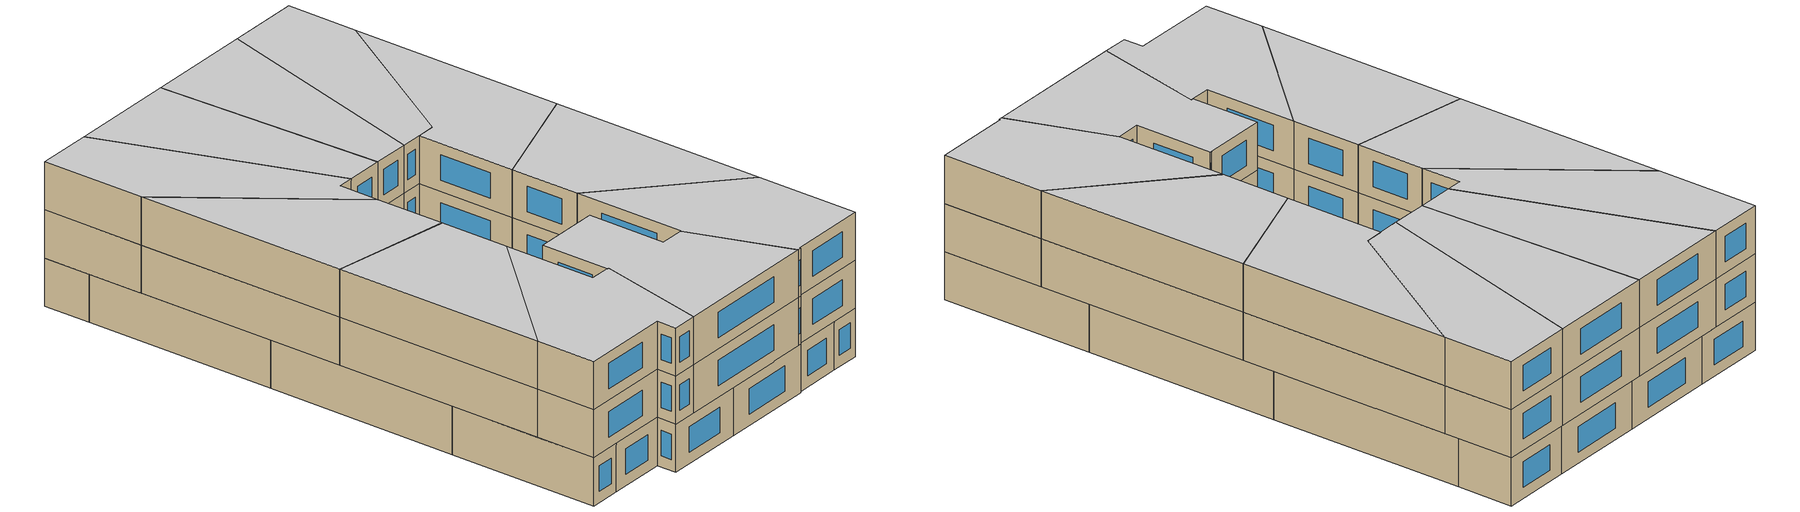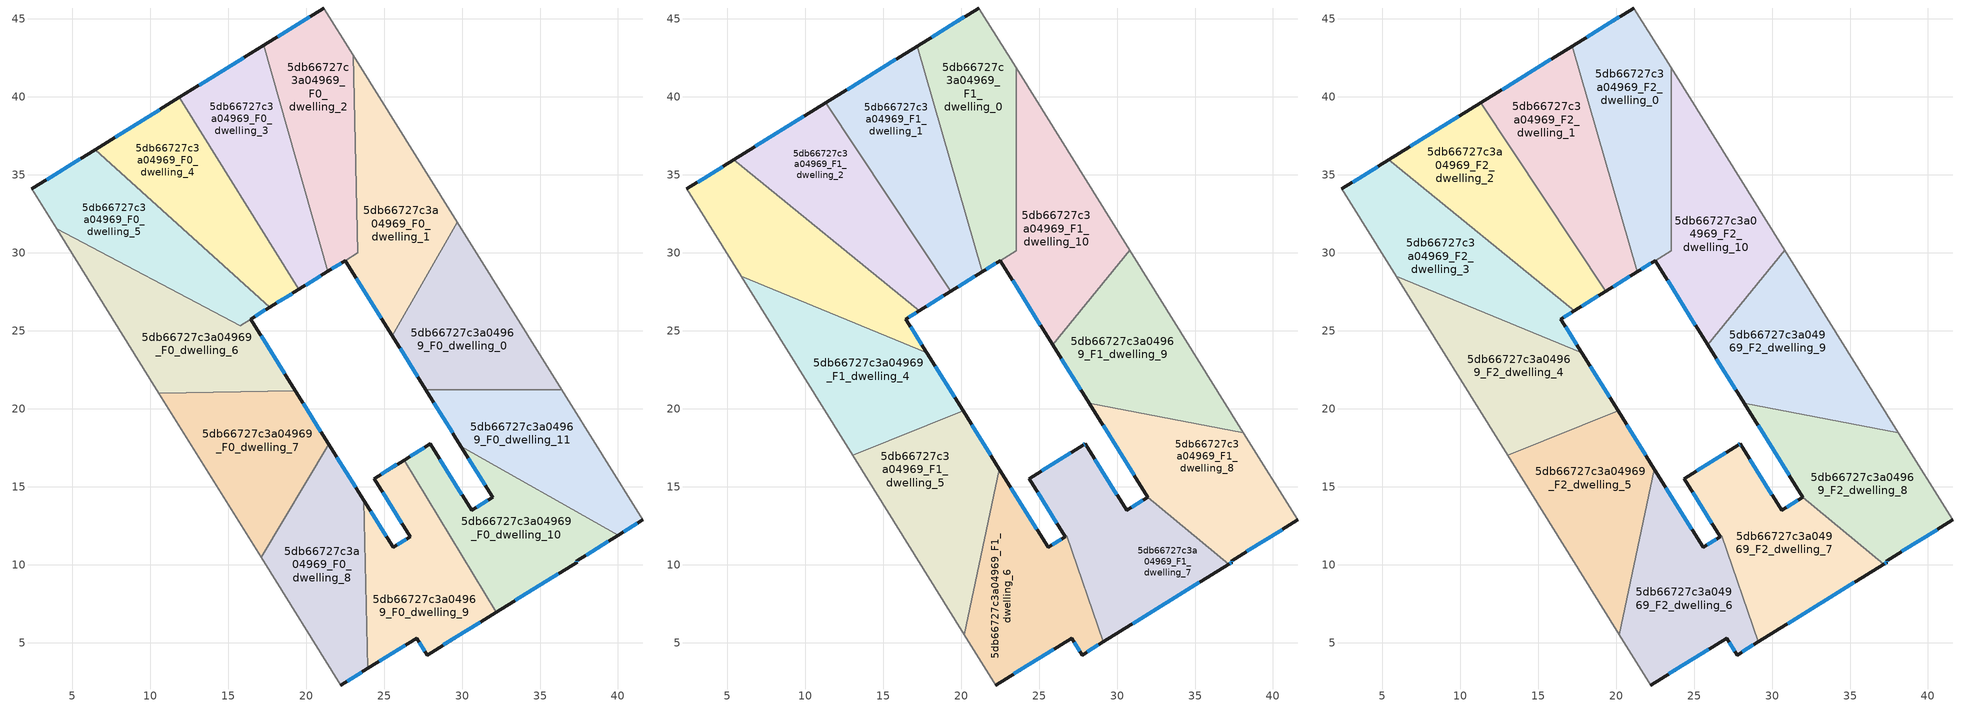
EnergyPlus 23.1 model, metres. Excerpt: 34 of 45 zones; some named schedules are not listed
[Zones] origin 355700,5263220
5db66727c3a04969_F0_dwelling_0
 floor ground (EU_floor_Construction): 29.71,31.94 36.39,21.22 27.67,21.22 25.52,24.67 z0
 wall outside (EU_wall_Construction): 25.52,24.67 27.67,21.22 z0:3
 wall to 5db66727c3a04969_F0_dwelling_1 (EU_wall_Construction): 29.71,31.94 25.52,24.67 z0:3
 wall adiabatic (EU_wall_Construction): 36.39,21.22 29.71,31.94 z0:3
 wall to 5db66727c3a04969_F0_dwelling_11 (EU_wall_Construction): 27.67,21.22 36.39,21.22 z0:3
 window (EU_Window_Construction): 26.03,23.86 27.16,22.03 z0.7:2.3
5db66727c3a04969_F0_dwelling_1
 floor ground (EU_floor_Construction): 23.03,42.66 29.71,31.94 25.52,24.67 22.51,29.5 23.33,30 z0
 wall outside (EU_wall_Construction): 22.51,29.5 25.52,24.67 z0:3
 wall to 5db66727c3a04969_F0_dwelling_2 (EU_wall_Construction): 23.03,42.66 23.33,30 22.51,29.5 z0:3
 wall adiabatic (EU_wall_Construction): 29.71,31.94 23.03,42.66 z0:3
 window (EU_Window_Construction): 23.22,28.36 24.81,25.8 z0.7:2.3
5db66727c3a04969_F0_dwelling_10
 floor ground (EU_floor_Construction): 40,11.88 37.33,10.23 37.37,10.16 32.2,6.96 26.28,16.7 27.96,17.74 30.61,13.49 31.97,14.32 29.93,17.6 z0
 wall outside (EU_wall_Construction): 32.2,6.96 37.37,10.16 37.33,10.23 40,11.88 / 29.93,17.6 31.97,14.32 30.61,13.49 27.96,17.74 26.28,16.7 z0:3
 wall to 5db66727c3a04969_F0_dwelling_9 (EU_wall_Construction): 26.28,16.7 32.2,6.96 z0:3
 wall to 5db66727c3a04969_F0_dwelling_11 (EU_wall_Construction): 40,11.88 29.93,17.6 z0:3
 window (EU_Window_Construction): 33.41,7.71 36.16,9.41 / 27.57,17.5 26.68,16.95 / 29.99,14.49 28.58,16.74 / 31.65,14.12 30.93,13.68 / 30.41,16.83 31.49,15.09 / 37.96,10.62 39.37,11.5 / 37.36,10.18 37.34,10.21 z0.7:2.3
5db66727c3a04969_F0_dwelling_11
 floor ground (EU_floor_Construction): 36.39,21.22 41.59,12.87 40,11.88 29.93,17.6 27.67,21.22 z0
 wall outside (EU_wall_Construction): 27.67,21.22 29.93,17.6 / 40,11.88 41.59,12.87 z0:3
 wall adiabatic (EU_wall_Construction): 41.59,12.87 36.39,21.22 z0:3
 window (EU_Window_Construction): 28.2,20.37 29.4,18.45 / 40.37,12.12 41.22,12.64 z0.7:2.3
5db66727c3a04969_F0_dwelling_2
 floor ground (EU_floor_Construction): 21.14,45.69 23.03,42.66 23.33,30 21.39,28.8 17.28,43.3 z0
 wall outside (EU_wall_Construction): 21.14,45.69 17.28,43.3 / 21.39,28.8 22.51,29.5 z0:3
 wall to 5db66727c3a04969_F0_dwelling_3 (EU_wall_Construction): 17.28,43.3 21.39,28.8 z0:3
 wall adiabatic (EU_wall_Construction): 23.03,42.66 21.14,45.69 z0:3
 window (EU_Window_Construction): 20.23,45.13 18.18,43.86 / 21.65,28.97 22.25,29.34 z0.7:2.3
5db66727c3a04969_F0_dwelling_3
 floor ground (EU_floor_Construction): 17.28,43.3 21.39,28.8 19.53,27.65 11.88,39.96 z0
 wall outside (EU_wall_Construction): 19.53,27.65 21.39,28.8 / 17.28,43.3 11.88,39.96 z0:3
 wall to 5db66727c3a04969_F0_dwelling_4 (EU_wall_Construction): 11.88,39.96 19.53,27.65 z0:3
 window (EU_Window_Construction): 19.97,27.92 20.95,28.53 / 16.01,42.51 13.15,40.74 z0.7:2.3
5db66727c3a04969_F0_dwelling_4
 floor ground (EU_floor_Construction): 11.88,39.96 19.53,27.65 17.68,26.51 6.49,36.62 z0
 wall outside (EU_wall_Construction): 17.68,26.51 19.53,27.65 / 11.88,39.96 6.49,36.62 z0:3
 wall to 5db66727c3a04969_F0_dwelling_5 (EU_wall_Construction): 6.49,36.62 17.68,26.51 z0:3
 window (EU_Window_Construction): 18.12,26.78 19.1,27.38 / 10.62,39.17 7.76,37.4 z0.7:2.3
5db66727c3a04969_F0_dwelling_5
 floor ground (EU_floor_Construction): 17.68,26.51 15.77,25.32 4,31.53 2.41,34.09 6.49,36.62 z0
 wall outside (EU_wall_Construction): 6.49,36.62 2.41,34.09 / 16.46,25.74 17.68,26.51 z0:3
 wall adiabatic (EU_wall_Construction): 2.41,34.09 4,31.53 z0:3
 wall to 5db66727c3a04969_F0_dwelling_6 (EU_wall_Construction): 4,31.53 15.77,25.32 16.46,25.74 z0:3
 window (EU_Window_Construction): 5.53,36.02 3.37,34.68 / 16.75,25.92 17.4,26.33 z0.7:2.3
5db66727c3a04969_F0_dwelling_6
 floor ground (EU_floor_Construction): 16.46,25.75 19.32,21.15 10.56,21 4,31.53 15.77,25.32 z0
 wall outside (EU_wall_Construction): 19.32,21.15 16.46,25.75 z0:3
 wall to 5db66727c3a04969_F0_dwelling_7 (EU_wall_Construction): 10.56,21 19.32,21.15 z0:3
 wall adiabatic (EU_wall_Construction): 4,31.53 10.56,21 z0:3
 window (EU_Window_Construction): 18.65,22.23 17.13,24.67 z0.7:2.3
5db66727c3a04969_F0_dwelling_7
 floor ground (EU_floor_Construction): 19.32,21.15 21.45,17.73 17.13,10.47 10.56,21 z0
 wall outside (EU_wall_Construction): 21.45,17.73 19.32,21.15 z0:3
 wall to 5db66727c3a04969_F0_dwelling_8 (EU_wall_Construction): 17.13,10.47 21.45,17.73 z0:3
 wall adiabatic (EU_wall_Construction): 10.56,21 17.13,10.47 z0:3
 window (EU_Window_Construction): 20.95,18.53 19.82,20.35 z0.7:2.3
5db66727c3a04969_F0_dwelling_8
 floor ground (EU_floor_Construction): 21.45,17.73 23.71,14.11 23.97,3.36 22.23,2.28 17.13,10.47 z0
 wall outside (EU_wall_Construction): 23.71,14.11 21.45,17.73 / 22.23,2.28 23.97,3.36 z0:3
 wall to 5db66727c3a04969_F0_dwelling_9 (EU_wall_Construction): 23.97,3.36 23.71,14.11 z0:3
 wall adiabatic (EU_wall_Construction): 17.13,10.47 22.23,2.28 z0:3
 window (EU_Window_Construction): 23.18,14.96 21.98,16.88 / 22.64,2.54 23.56,3.11 z0.7:2.3
5db66727c3a04969_F0_dwelling_9
 floor ground (EU_floor_Construction): 26.28,16.7 32.2,6.96 27.76,4.21 27.09,5.29 23.97,3.36 23.71,14.11 25.58,11.11 26.68,11.78 24.36,15.51 z0
 wall outside (EU_wall_Construction): 23.97,3.36 27.09,5.29 27.76,4.21 32.2,6.96 / 26.28,16.7 24.36,15.51 26.68,11.78 25.58,11.11 23.71,14.11 z0:3
 window (EU_Window_Construction): 24.7,3.81 26.36,4.84 / 25.14,11.81 24.15,13.41 / 26.43,11.62 25.84,11.27 / 24.9,14.63 26.14,12.66 / 25.83,16.42 24.81,15.79 / 28.81,4.85 31.16,6.31 / 27.25,5.03 27.61,4.46 z0.7:2.3
5db66727c3a04969_F1_dwelling_0
 floor to 5db66727c3a04969_F0_dwelling_2 (EU_floor_Construction): 21.14,45.69 23.03,42.65 23.33,30.01 21.39,28.8 17.28,43.3 z3
 floor to 5db66727c3a04969_F0_dwelling_1 (EU_floor_Construction): 23.03,42.65 23.53,41.84 23.53,30.13 23.33,30.01 z3
 floor to 5db66727c3a04969_F0_dwelling_3 (EU_floor_Construction): 17.28,43.3 21.39,28.8 21.36,28.78 17.19,43.25 z3
 wall outside (EU_wall_Construction): 21.14,45.69 17.19,43.25 / 21.36,28.78 22.51,29.5 z3:6
 wall to 5db66727c3a04969_F1_dwelling_1 (EU_wall_Construction): 17.19,43.25 21.36,28.78 z3:6
 wall adiabatic (EU_wall_Construction): 23.53,41.84 21.14,45.69 z3:6
 wall to 5db66727c3a04969_F1_dwelling_10 (EU_wall_Construction): 22.51,29.5 23.53,30.13 23.53,41.84 z3:6
 window (EU_Window_Construction): 20.21,45.12 18.12,43.82 / 21.63,28.95 22.24,29.33 z3.7:5.3
5db66727c3a04969_F1_dwelling_1
 floor to 5db66727c3a04969_F0_dwelling_3 (EU_floor_Construction): 17.19,43.25 21.36,28.78 19.53,27.65 11.88,39.96 z3
 floor to 5db66727c3a04969_F0_dwelling_4 (EU_floor_Construction): 11.88,39.96 19.53,27.65 19.34,27.53 11.31,39.6 z3
 wall outside (EU_wall_Construction): 19.34,27.53 21.36,28.78 / 17.19,43.25 11.31,39.6 z3:6
 wall to 5db66727c3a04969_F1_dwelling_2 (EU_wall_Construction): 11.31,39.6 19.34,27.53 z3:6
 window (EU_Window_Construction): 19.81,27.83 20.88,28.49 / 15.81,42.39 12.69,40.46 z3.7:5.3
5db66727c3a04969_F1_dwelling_10
 floor to 5db66727c3a04969_F0_dwelling_1 (EU_floor_Construction): 23.53,41.84 29.71,31.94 25.52,24.67 22.51,29.5 23.53,30.13 z3
 floor to 5db66727c3a04969_F0_dwelling_0 (EU_floor_Construction): 29.71,31.94 30.82,30.15 25.88,24.1 25.52,24.67 z3
 wall outside (EU_wall_Construction): 22.51,29.5 25.88,24.09 z3:6
 wall adiabatic (EU_wall_Construction): 30.82,30.16 23.53,41.84 z3:6
 wall to 5db66727c3a04969_F1_dwelling_9 (EU_wall_Construction): 25.88,24.09 30.82,30.16 z3:6
 window (EU_Window_Construction): 23.3,28.23 25.09,25.36 z3.7:5.3
5db66727c3a04969_F1_dwelling_2
 floor to 5db66727c3a04969_F0_dwelling_4 (EU_floor_Construction): 11.31,39.6 19.34,27.53 17.68,26.51 6.49,36.62 z3
 floor to 5db66727c3a04969_F0_dwelling_5 (EU_floor_Construction): 17.68,26.51 17.32,26.28 5.43,35.96 6.49,36.62 z3
 wall outside (EU_wall_Construction): 17.32,26.28 19.34,27.53 / 11.31,39.6 5.43,35.96 z3:6
 wall to 5db66727c3a04969_F1_dwelling_3 (EU_wall_Construction): 5.43,35.96 17.32,26.28 z3:6
 window (EU_Window_Construction): 17.79,26.57 18.86,27.24 / 9.93,38.75 6.81,36.81 z3.7:5.3
5db66727c3a04969_F1_dwelling_3
 floor to 5db66727c3a04969_F0_dwelling_5 (EU_floor_Construction): 17.32,26.28 15.77,25.32 4,31.53 2.41,34.09 5.43,35.96 z3
 floor to 5db66727c3a04969_F0_dwelling_6 (EU_floor_Construction): 16.46,25.75 17.8,23.59 5.89,28.5 4,31.53 15.77,25.32 z3
 wall outside (EU_wall_Construction): 17.8,23.59 16.46,25.75 17.32,26.28 / 5.43,35.96 2.41,34.09 z3:6
 wall to 5db66727c3a04969_F1_dwelling_4 (EU_wall_Construction): 5.89,28.5 17.8,23.59 z3:6
 wall adiabatic (EU_wall_Construction): 2.41,34.09 5.89,28.5 z3:6
 window (EU_Window_Construction): 16.66,25.87 17.12,26.15 / 17.49,24.09 16.77,25.24 / 4.72,35.52 3.12,34.53 z3.7:5.3
5db66727c3a04969_F1_dwelling_4
 floor to 5db66727c3a04969_F0_dwelling_6 (EU_floor_Construction): 17.8,23.59 19.32,21.15 10.56,21 5.89,28.5 z3
 floor to 5db66727c3a04969_F0_dwelling_7 (EU_floor_Construction): 19.32,21.15 20.13,19.85 13.05,17.01 10.56,21 z3
 wall outside (EU_wall_Construction): 20.13,19.85 17.8,23.59 z3:6
 wall adiabatic (EU_wall_Construction): 5.89,28.5 13.05,17.01 z3:6
 wall to 5db66727c3a04969_F1_dwelling_5 (EU_wall_Construction): 13.05,17.01 20.13,19.85 z3:6
 window (EU_Window_Construction): 19.58,20.73 18.35,22.71 z3.7:5.3
5db66727c3a04969_F1_dwelling_5
 floor to 5db66727c3a04969_F0_dwelling_7 (EU_floor_Construction): 20.13,19.85 21.45,17.73 17.13,10.47 13.05,17.01 z3
 floor to 5db66727c3a04969_F0_dwelling_8 (EU_floor_Construction): 21.45,17.73 22.46,16.12 20.21,5.52 17.13,10.47 z3
 wall outside (EU_wall_Construction): 22.46,16.12 20.13,19.85 z3:6
 wall to 5db66727c3a04969_F1_dwelling_6 (EU_wall_Construction): 20.21,5.52 22.46,16.12 z3:6
 wall adiabatic (EU_wall_Construction): 13.05,17.01 20.21,5.52 z3:6
 window (EU_Window_Construction): 21.91,17 20.68,18.98 z3.7:5.3
5db66727c3a04969_F1_dwelling_6
 floor to 5db66727c3a04969_F0_dwelling_8 (EU_floor_Construction): 22.46,16.12 23.71,14.11 23.97,3.36 22.23,2.28 20.21,5.52 z3
 floor to 5db66727c3a04969_F0_dwelling_9 (EU_floor_Construction): 26.78,11.84 29.13,5.05 27.76,4.21 27.09,5.29 23.97,3.36 23.71,14.11 25.58,11.11 26.68,11.78 z3
 wall outside (EU_wall_Construction): 22.23,2.28 27.09,5.29 27.76,4.21 29.13,5.05 / 26.68,11.78 25.58,11.11 22.46,16.12 z3:6
 wall adiabatic (EU_wall_Construction): 20.21,5.52 22.23,2.28 z3:6
 wall to 5db66727c3a04969_F1_dwelling_7 (EU_wall_Construction): 29.13,5.05 26.78,11.84 26.68,11.78 z3:6
 window (EU_Window_Construction): 28.09,4.4 28.81,4.85 / 27.25,5.03 27.61,4.46 / 23.37,2.99 25.95,4.58 / 24.85,12.29 23.19,14.95 / 26.43,11.62 25.84,11.27 z3.7:5.3
5db66727c3a04969_F1_dwelling_7
 floor to 5db66727c3a04969_F0_dwelling_10 (EU_floor_Construction): 31.96,14.31 37.17,10.04 32.2,6.96 26.28,16.7 27.96,17.74 30.61,13.49 z3
 floor to 5db66727c3a04969_F0_dwelling_9 (EU_floor_Construction): 26.28,16.7 32.2,6.96 29.13,5.05 26.78,11.84 26.68,11.78 24.36,15.51 z3
 wall outside (EU_wall_Construction): 31.96,14.31 30.61,13.49 27.96,17.74 27.85,17.68 24.36,15.51 26.68,11.78 / 29.13,5.05 37.17,10.04 z3:6
 wall to 5db66727c3a04969_F1_dwelling_8 (EU_wall_Construction): 37.17,10.04 31.96,14.31 z3:6
 window (EU_Window_Construction): 29.99,14.49 28.58,16.74 / 31.64,14.12 30.93,13.68 / 31.02,6.22 35.28,8.86 / 24.9,14.63 26.14,12.66 / 27.03,17.17 25.18,16.02 / 27.94,17.73 27.88,17.69 z3.7:5.3
5db66727c3a04969_F1_dwelling_8
 floor to 5db66727c3a04969_F0_dwelling_11 (EU_floor_Construction): 38.11,18.47 41.59,12.87 40,11.88 29.93,17.6 28.22,20.34 z3
 floor to 5db66727c3a04969_F0_dwelling_10 (EU_floor_Construction): 40,11.88 37.33,10.23 37.37,10.16 37.17,10.04 31.96,14.31 31.97,14.32 29.93,17.6 z3
 wall outside (EU_wall_Construction): 37.17,10.04 37.37,10.16 37.33,10.23 41.59,12.87 / 28.22,20.34 31.97,14.32 31.96,14.31 z3:6
 wall to 5db66727c3a04969_F1_dwelling_9 (EU_wall_Construction): 38.11,18.46 28.22,20.34 z3:6
 wall adiabatic (EU_wall_Construction): 41.59,12.87 38.11,18.46 z3:6
 window (EU_Window_Construction): 37.22,10.06 37.33,10.13 / 29.1,18.92 31.09,15.73 / 38.33,10.85 40.59,12.25 / 37.36,10.18 37.34,10.21 z3.7:5.3
5db66727c3a04969_F1_dwelling_9
 floor to 5db66727c3a04969_F0_dwelling_0 (EU_floor_Construction): 30.82,30.15 36.39,21.22 27.67,21.22 25.88,24.1 z3
 floor to 5db66727c3a04969_F0_dwelling_11 (EU_floor_Construction): 36.39,21.22 38.11,18.47 28.22,20.34 27.67,21.22 z3
 wall outside (EU_wall_Construction): 25.88,24.09 28.22,20.34 z3:6
 wall adiabatic (EU_wall_Construction): 38.11,18.46 30.82,30.16 z3:6
 window (EU_Window_Construction): 26.43,23.21 27.67,21.22 z3.7:5.3
5db66727c3a04969_F2_dwelling_0
 floor to 5db66727c3a04969_F1_dwelling_0 (EU_floor_Construction): 21.14,45.69 23.53,41.84 23.53,30.13 21.36,28.78 17.19,43.25 z6
 wall outside (EU_wall_Construction): 21.14,45.69 17.19,43.25 / 21.36,28.78 22.51,29.5 z6:9
 wall to 5db66727c3a04969_F2_dwelling_1 (EU_wall_Construction): 17.19,43.25 21.36,28.78 z6:9
 wall adiabatic (EU_wall_Construction): 23.53,41.84 21.14,45.69 z6:9
 wall to 5db66727c3a04969_F2_dwelling_10 (EU_wall_Construction): 22.51,29.5 23.53,30.13 23.53,41.84 z6:9
 window (EU_Window_Construction): 20.21,45.12 18.12,43.82 / 21.63,28.95 22.24,29.33 z6.7:8.3
 ceiling to 5db66727c3a04969_F3_dwelling_0 (EU_floor_Construction): 23.53,30.13 23.53,41.84 21.14,45.69 17.19,43.25 21.36,28.78 z9
5db66727c3a04969_F2_dwelling_1
 floor to 5db66727c3a04969_F1_dwelling_1 (EU_floor_Construction): 17.19,43.25 21.36,28.78 19.34,27.53 11.31,39.6 z6
 wall outside (EU_wall_Construction): 19.34,27.53 21.36,28.78 / 17.19,43.25 11.31,39.6 z6:9
 wall to 5db66727c3a04969_F2_dwelling_2 (EU_wall_Construction): 11.31,39.6 19.34,27.53 z6:9
 window (EU_Window_Construction): 19.81,27.83 20.88,28.49 / 15.81,42.39 12.69,40.46 z6.7:8.3
 ceiling to 5db66727c3a04969_F3_dwelling_1 (EU_floor_Construction): 21.36,28.78 17.19,43.25 11.31,39.6 19.34,27.53 z9
5db66727c3a04969_F2_dwelling_10
 floor to 5db66727c3a04969_F1_dwelling_10 (EU_floor_Construction): 23.53,41.84 30.82,30.16 25.88,24.09 22.51,29.5 23.53,30.13 z6
 wall outside (EU_wall_Construction): 22.51,29.5 25.88,24.09 z6:9
 wall adiabatic (EU_wall_Construction): 30.82,30.16 23.53,41.84 z6:9
 wall to 5db66727c3a04969_F2_dwelling_9 (EU_wall_Construction): 25.88,24.09 30.82,30.16 z6:9
 window (EU_Window_Construction): 23.3,28.23 25.09,25.36 z6.7:8.3
 ceiling to 5db66727c3a04969_F3_dwelling_10 (EU_floor_Construction): 25.88,24.09 30.82,30.16 23.53,41.84 23.53,30.13 22.51,29.5 z9
5db66727c3a04969_F2_dwelling_2
 floor to 5db66727c3a04969_F1_dwelling_2 (EU_floor_Construction): 11.31,39.6 19.34,27.53 17.32,26.28 5.43,35.96 z6
 wall outside (EU_wall_Construction): 17.32,26.28 19.34,27.53 / 11.31,39.6 5.43,35.96 z6:9
 wall to 5db66727c3a04969_F2_dwelling_3 (EU_wall_Construction): 5.43,35.96 17.32,26.28 z6:9
 window (EU_Window_Construction): 17.79,26.57 18.86,27.24 / 9.93,38.75 6.81,36.81 z6.7:8.3
 ceiling to 5db66727c3a04969_F3_dwelling_2 (EU_floor_Construction): 19.34,27.53 11.31,39.6 5.43,35.96 17.32,26.28 z9
5db66727c3a04969_F2_dwelling_3
 floor to 5db66727c3a04969_F1_dwelling_3 (EU_floor_Construction): 17.32,26.28 16.46,25.75 17.8,23.59 5.89,28.5 2.41,34.09 5.43,35.96 z6
 wall outside (EU_wall_Construction): 17.8,23.59 16.46,25.75 17.32,26.28 / 5.43,35.96 2.41,34.09 z6:9
 wall to 5db66727c3a04969_F2_dwelling_4 (EU_wall_Construction): 5.89,28.5 17.8,23.59 z6:9
 wall adiabatic (EU_wall_Construction): 2.41,34.09 5.89,28.5 z6:9
 window (EU_Window_Construction): 16.66,25.87 17.12,26.15 / 17.49,24.09 16.77,25.24 / 4.72,35.52 3.12,34.53 z6.7:8.3
 ceiling to 5db66727c3a04969_F3_dwelling_3 (EU_floor_Construction): 17.8,23.59 16.46,25.75 17.32,26.28 5.43,35.96 2.41,34.09 5.89,28.5 z9
5db66727c3a04969_F2_dwelling_4
 floor to 5db66727c3a04969_F1_dwelling_4 (EU_floor_Construction): 17.8,23.59 20.13,19.85 13.05,17.01 5.89,28.5 z6
 wall outside (EU_wall_Construction): 20.13,19.85 17.8,23.59 z6:9
 wall adiabatic (EU_wall_Construction): 5.89,28.5 13.05,17.01 z6:9
 wall to 5db66727c3a04969_F2_dwelling_5 (EU_wall_Construction): 13.05,17.01 20.13,19.85 z6:9
 window (EU_Window_Construction): 19.58,20.73 18.35,22.71 z6.7:8.3
 ceiling to 5db66727c3a04969_F3_dwelling_4 (EU_floor_Construction): 20.13,19.85 17.8,23.59 5.89,28.5 13.05,17.01 z9
5db66727c3a04969_F2_dwelling_5
 floor to 5db66727c3a04969_F1_dwelling_5 (EU_floor_Construction): 20.13,19.85 22.46,16.12 20.21,5.52 13.05,17.01 z6
 wall outside (EU_wall_Construction): 22.46,16.12 20.13,19.85 z6:9
 wall to 5db66727c3a04969_F2_dwelling_6 (EU_wall_Construction): 20.21,5.52 22.46,16.12 z6:9
 wall adiabatic (EU_wall_Construction): 13.05,17.01 20.21,5.52 z6:9
 window (EU_Window_Construction): 21.91,17 20.68,18.98 z6.7:8.3
 ceiling to 5db66727c3a04969_F3_dwelling_5 (EU_floor_Construction): 20.21,5.52 22.46,16.12 20.13,19.85 13.05,17.01 z9
5db66727c3a04969_F2_dwelling_6
 floor to 5db66727c3a04969_F1_dwelling_6 (EU_floor_Construction): 26.78,11.84 29.13,5.05 27.76,4.21 27.09,5.29 22.23,2.28 20.21,5.52 22.46,16.12 25.58,11.11 26.68,11.78 z6
 wall outside (EU_wall_Construction): 22.23,2.28 27.09,5.29 27.76,4.21 29.13,5.05 / 26.68,11.78 25.58,11.11 22.46,16.12 z6:9
 wall adiabatic (EU_wall_Construction): 20.21,5.52 22.23,2.28 z6:9
 wall to 5db66727c3a04969_F2_dwelling_7 (EU_wall_Construction): 29.13,5.05 26.78,11.84 26.68,11.78 z6:9
 window (EU_Window_Construction): 28.09,4.4 28.81,4.85 / 27.25,5.03 27.61,4.46 / 23.37,2.99 25.95,4.58 / 24.85,12.29 23.19,14.95 / 26.43,11.62 25.84,11.27 z6.7:8.3
 ceiling to 5db66727c3a04969_F3_dwelling_6 (EU_floor_Construction): 27.76,4.21 29.13,5.05 26.78,11.84 26.68,11.78 25.58,11.11 22.46,16.12 20.21,5.52 22.23,2.28 27.09,5.29 z9
5db66727c3a04969_F2_dwelling_7
 floor to 5db66727c3a04969_F1_dwelling_7 (EU_floor_Construction): 31.96,14.31 37.17,10.04 29.13,5.05 26.78,11.84 26.68,11.78 24.36,15.51 27.85,17.68 27.96,17.74 30.61,13.49 z6
 wall outside (EU_wall_Construction): 31.96,14.31 30.61,13.49 27.96,17.74 27.85,17.68 24.36,15.51 26.68,11.78 / 29.13,5.05 37.17,10.04 z6:9
 wall to 5db66727c3a04969_F2_dwelling_8 (EU_wall_Construction): 37.17,10.04 31.96,14.31 z6:9
 window (EU_Window_Construction): 29.99,14.49 28.58,16.74 / 31.64,14.12 30.93,13.68 / 31.02,6.22 35.28,8.86 / 24.9,14.63 26.14,12.66 / 27.03,17.17 25.18,16.02 / 27.94,17.73 27.88,17.69 z6.7:8.3
 ceiling to 5db66727c3a04969_F3_dwelling_7 (EU_floor_Construction): 37.17,10.04 31.96,14.31 30.61,13.49 27.96,17.74 27.85,17.68 24.36,15.51 26.68,11.78 26.78,11.84 29.13,5.05 z9
5db66727c3a04969_F2_dwelling_8
 floor to 5db66727c3a04969_F1_dwelling_8 (EU_floor_Construction): 38.11,18.46 41.59,12.87 37.33,10.23 37.37,10.16 37.17,10.04 31.96,14.31 31.97,14.32 28.22,20.34 z6
 wall outside (EU_wall_Construction): 37.17,10.04 37.37,10.16 37.33,10.23 41.59,12.87 / 28.22,20.34 31.97,14.32 31.96,14.31 z6:9
 wall to 5db66727c3a04969_F2_dwelling_9 (EU_wall_Construction): 38.11,18.46 28.22,20.34 z6:9
 wall adiabatic (EU_wall_Construction): 41.59,12.87 38.11,18.46 z6:9
 window (EU_Window_Construction): 37.22,10.06 37.33,10.13 / 29.1,18.92 31.09,15.73 / 38.33,10.85 40.59,12.25 / 37.36,10.18 37.34,10.21 z6.7:8.3
 ceiling to 5db66727c3a04969_F3_dwelling_8 (EU_floor_Construction): 41.59,12.87 38.11,18.46 28.22,20.34 31.97,14.32 31.96,14.31 37.17,10.04 37.37,10.16 37.33,10.23 z9
5db66727c3a04969_F2_dwelling_9
 floor to 5db66727c3a04969_F1_dwelling_9 (EU_floor_Construction): 30.82,30.16 38.11,18.46 28.22,20.34 25.88,24.09 z6
 wall outside (EU_wall_Construction): 25.88,24.09 28.22,20.34 z6:9
 wall adiabatic (EU_wall_Construction): 38.11,18.46 30.82,30.16 z6:9
 window (EU_Window_Construction): 26.43,23.21 27.67,21.22 z6.7:8.3
 ceiling to 5db66727c3a04969_F3_dwelling_9 (EU_floor_Construction): 38.11,18.46 30.82,30.16 25.88,24.09 28.22,20.34 z9
[Building]
EU S2 Campaign: North Axis=0; Terrain=City; Solar Distribution=FullExterior
[Site:Location]
Budapest.Ferenc.Liszt.Intl.AP: Latitude=47.437; Longitude=19.256; Time Zone=1; Elevation=185
[SizingPeriod:WeatherFileDays]
AnnualSizingPeriod: Begin Month=1; Begin Day of Month=1; End Month=12; End Day of Month=31; Day of Week for Start Day=Monday; Use Weather File Daylight Saving Period=No; Use Weather File Rain and Snow Indicators=No
[MATERIAL]
EU_InternalMass_Material: Roughness=MediumRough; Thickness=0.1; Conductivity=1; Density=1800; Specific Heat=900; Thermal Absorptance=0.9; Solar Absorptance=0.7; Visible Absorptance=0.7
[MATERIAL:NOMASS] Roughness=MediumRough; Thermal Absorptance=0.9; Solar Absorptance=0.7; Visible Absorptance=0.7
Name | Thermal Resistance
EU_wall_NoMass | 0.832559
EU_floor_NoMass | 0.872794
[WINDOWMATERIAL:SIMPLEGLAZINGSYSTEM]
EU_Window_SimpleGlazing: UFactor=2.79869; Solar Heat Gain Coefficient=0.75; Visible Transmittance=0.75
[CONSTRUCTION]
EU_wall_Construction: EU_wall_NoMass
EU_floor_Construction: EU_floor_NoMass
EU_Window_Construction: EU_Window_SimpleGlazing
EU_InternalMass_Construction: EU_InternalMass_Material
[ZONE] Type=1; Multiplier=1; Ceiling Height=autocalculate; Floor Area=autocalculate; Part of Total Floor Area=Yes
Name | Volume
5db66727c3a04969_F0_dwelling_0 | 185.21
5db66727c3a04969_F1_dwelling_0; 5db66727c3a04969_F2_dwelling_0 | 198.567
5db66727c3a04969_F0_dwelling_1 | 187.579
5db66727c3a04969_F1_dwelling_1; 5db66727c3a04969_F2_dwelling_1 | 202.069
5db66727c3a04969_F0_dwelling_10 | 185.212
5db66727c3a04969_F1_dwelling_10; 5db66727c3a04969_F2_dwelling_10 | 205.562
5db66727c3a04969_F0_dwelling_11; 5db66727c3a04969_F0_dwelling_9 | 185.239
5db66727c3a04969_F0_dwelling_2 | 182.856
5db66727c3a04969_F1_dwelling_2; 5db66727c3a04969_F2_dwelling_2 | 202.052
5db66727c3a04969_F0_dwelling_3 | 185.205
5db66727c3a04969_F1_dwelling_3; 5db66727c3a04969_F2_dwelling_3 | 202.046
5db66727c3a04969_F0_dwelling_4 | 185.209
5db66727c3a04969_F1_dwelling_4; 5db66727c3a04969_F2_dwelling_4 | 202.077
5db66727c3a04969_F0_dwelling_5 | 183.542
5db66727c3a04969_F1_dwelling_5; 5db66727c3a04969_F2_dwelling_5 | 202.063
5db66727c3a04969_F0_dwelling_6 | 186.892
5db66727c3a04969_F1_dwelling_6; 5db66727c3a04969_F2_dwelling_6 | 193.928
5db66727c3a04969_F0_dwelling_7 | 185.223
5db66727c3a04969_F1_dwelling_7; 5db66727c3a04969_F2_dwelling_7 | 210.234
5db66727c3a04969_F0_dwelling_8 | 185.221
5db66727c3a04969_F1_dwelling_8; 5db66727c3a04969_F2_dwelling_8 | 201.991
5db66727c3a04969_F1_dwelling_9; 5db66727c3a04969_F2_dwelling_9 | 202.072
[INTERNALMASS] Construction=EU_InternalMass_Construction
Name | Zone or ZoneList | Surface Area
5db66727c3a04969_F0_dwelling_0_EU_InternalMass | 5db66727c3a04969_F0_dwelling_0 | 61.7366
5db66727c3a04969_F0_dwelling_1_EU_InternalMass | 5db66727c3a04969_F0_dwelling_1 | 62.5262
5db66727c3a04969_F0_dwelling_2_EU_InternalMass | 5db66727c3a04969_F0_dwelling_2 | 60.9526
5db66727c3a04969_F0_dwelling_3_EU_InternalMass | 5db66727c3a04969_F0_dwelling_3 | 61.7348
5db66727c3a04969_F0_dwelling_4_EU_InternalMass | 5db66727c3a04969_F0_dwelling_4 | 61.7362
5db66727c3a04969_F0_dwelling_5_EU_InternalMass | 5db66727c3a04969_F0_dwelling_5 | 61.1839
5db66727c3a04969_F0_dwelling_6_EU_InternalMass | 5db66727c3a04969_F0_dwelling_6 | 62.2991
5db66727c3a04969_F0_dwelling_7_EU_InternalMass | 5db66727c3a04969_F0_dwelling_7 | 61.7409
5db66727c3a04969_F0_dwelling_8_EU_InternalMass | 5db66727c3a04969_F0_dwelling_8 | 61.7406
5db66727c3a04969_F0_dwelling_9_EU_InternalMass | 5db66727c3a04969_F0_dwelling_9 | 61.7465
5db66727c3a04969_F0_dwelling_10_EU_InternalMass | 5db66727c3a04969_F0_dwelling_10 | 61.7372
5db66727c3a04969_F0_dwelling_11_EU_InternalMass | 5db66727c3a04969_F0_dwelling_11 | 61.7462
5db66727c3a04969_F1_dwelling_0_EU_InternalMass | 5db66727c3a04969_F1_dwelling_0 | 66.1899
5db66727c3a04969_F1_dwelling_1_EU_InternalMass | 5db66727c3a04969_F1_dwelling_1 | 67.3563
5db66727c3a04969_F1_dwelling_2_EU_InternalMass | 5db66727c3a04969_F1_dwelling_2 | 67.3507
5db66727c3a04969_F1_dwelling_3_EU_InternalMass | 5db66727c3a04969_F1_dwelling_3 | 67.3485
5db66727c3a04969_F1_dwelling_4_EU_InternalMass | 5db66727c3a04969_F1_dwelling_4 | 67.3588
5db66727c3a04969_F1_dwelling_5_EU_InternalMass | 5db66727c3a04969_F1_dwelling_5 | 67.3545
5db66727c3a04969_F1_dwelling_6_EU_InternalMass | 5db66727c3a04969_F1_dwelling_6 | 64.6423
5db66727c3a04969_F1_dwelling_7_EU_InternalMass | 5db66727c3a04969_F1_dwelling_7 | 70.077
5db66727c3a04969_F1_dwelling_8_EU_InternalMass | 5db66727c3a04969_F1_dwelling_8 | 67.3303
5db66727c3a04969_F1_dwelling_9_EU_InternalMass | 5db66727c3a04969_F1_dwelling_9 | 67.3573
5db66727c3a04969_F1_dwelling_10_EU_InternalMass | 5db66727c3a04969_F1_dwelling_10 | 68.5214
5db66727c3a04969_F2_dwelling_0_EU_InternalMass | 5db66727c3a04969_F2_dwelling_0 | 66.1899
5db66727c3a04969_F2_dwelling_1_EU_InternalMass | 5db66727c3a04969_F2_dwelling_1 | 67.3563
5db66727c3a04969_F2_dwelling_2_EU_InternalMass | 5db66727c3a04969_F2_dwelling_2 | 67.3507
5db66727c3a04969_F2_dwelling_3_EU_InternalMass | 5db66727c3a04969_F2_dwelling_3 | 67.3485
5db66727c3a04969_F2_dwelling_4_EU_InternalMass | 5db66727c3a04969_F2_dwelling_4 | 67.3588
5db66727c3a04969_F2_dwelling_5_EU_InternalMass | 5db66727c3a04969_F2_dwelling_5 | 67.3545
5db66727c3a04969_F2_dwelling_6_EU_InternalMass | 5db66727c3a04969_F2_dwelling_6 | 64.6423
5db66727c3a04969_F2_dwelling_7_EU_InternalMass | 5db66727c3a04969_F2_dwelling_7 | 70.077
5db66727c3a04969_F2_dwelling_8_EU_InternalMass | 5db66727c3a04969_F2_dwelling_8 | 67.3303
5db66727c3a04969_F2_dwelling_9_EU_InternalMass | 5db66727c3a04969_F2_dwelling_9 | 67.3573
5db66727c3a04969_F2_dwelling_10_EU_InternalMass | 5db66727c3a04969_F2_dwelling_10 | 68.5214
[OTHEREQUIPMENT] Fuel Type=Electricity; Design Level Calculation Method=Watts/Area; Power per Zone Floor Area=1; Fraction Latent=0; Fraction Radiant=0; Fraction Lost=0; Carbon Dioxide Generation Rate=0; EndUse Subcategory=EU_Step8_InternalGains
Name | Zone or ZoneList or Space or SpaceList | Schedule
EU_Step8_InternalGain_5db66727c3a04969_F0_dwelling_0_f000 | 5db66727c3a04969_F0_dwelling_0 | EU_Step8_GainSchedule_5db66727c3a04969_F0_dwelling_0_f000
EU_Step8_InternalGain_5db66727c3a04969_F0_dwelling_1_f000 | 5db66727c3a04969_F0_dwelling_1 | EU_Step8_GainSchedule_5db66727c3a04969_F0_dwelling_1_f000
EU_Step8_InternalGain_5db66727c3a04969_F0_dwelling_2_f000 | 5db66727c3a04969_F0_dwelling_2 | EU_Step8_GainSchedule_5db66727c3a04969_F0_dwelling_2_f000
EU_Step8_InternalGain_5db66727c3a04969_F0_dwelling_3_f000 | 5db66727c3a04969_F0_dwelling_3 | EU_Step8_GainSchedule_5db66727c3a04969_F0_dwelling_3_f000
EU_Step8_InternalGain_5db66727c3a04969_F0_dwelling_4_f000 | 5db66727c3a04969_F0_dwelling_4 | EU_Step8_GainSchedule_5db66727c3a04969_F0_dwelling_4_f000
EU_Step8_InternalGain_5db66727c3a04969_F0_dwelling_5_f000 | 5db66727c3a04969_F0_dwelling_5 | EU_Step8_GainSchedule_5db66727c3a04969_F0_dwelling_5_f000
EU_Step8_InternalGain_5db66727c3a04969_F0_dwelling_6_f000 | 5db66727c3a04969_F0_dwelling_6 | EU_Step8_GainSchedule_5db66727c3a04969_F0_dwelling_6_f000
EU_Step8_InternalGain_5db66727c3a04969_F0_dwelling_7_f000 | 5db66727c3a04969_F0_dwelling_7 | EU_Step8_GainSchedule_5db66727c3a04969_F0_dwelling_7_f000
EU_Step8_InternalGain_5db66727c3a04969_F0_dwelling_8_f000 | 5db66727c3a04969_F0_dwelling_8 | EU_Step8_GainSchedule_5db66727c3a04969_F0_dwelling_8_f000
EU_Step8_InternalGain_5db66727c3a04969_F0_dwelling_9_f000 | 5db66727c3a04969_F0_dwelling_9 | EU_Step8_GainSchedule_5db66727c3a04969_F0_dwelling_9_f000
EU_Step8_InternalGain_5db66727c3a04969_F0_dwelling_10_f000 | 5db66727c3a04969_F0_dwelling_10 | EU_Step8_GainSchedule_5db66727c3a04969_F0_dwelling_10_f000
EU_Step8_InternalGain_5db66727c3a04969_F0_dwelling_11_f000 | 5db66727c3a04969_F0_dwelling_11 | EU_Step8_GainSchedule_5db66727c3a04969_F0_dwelling_11_f000
EU_Step8_InternalGain_5db66727c3a04969_F1_dwelling_0_f000 | 5db66727c3a04969_F1_dwelling_0 | EU_Step8_GainSchedule_5db66727c3a04969_F1_dwelling_0_f000
EU_Step8_InternalGain_5db66727c3a04969_F1_dwelling_1_f000 | 5db66727c3a04969_F1_dwelling_1 | EU_Step8_GainSchedule_5db66727c3a04969_F1_dwelling_1_f000
EU_Step8_InternalGain_5db66727c3a04969_F1_dwelling_2_f000 | 5db66727c3a04969_F1_dwelling_2 | EU_Step8_GainSchedule_5db66727c3a04969_F1_dwelling_2_f000
EU_Step8_InternalGain_5db66727c3a04969_F1_dwelling_3_f000 | 5db66727c3a04969_F1_dwelling_3 | EU_Step8_GainSchedule_5db66727c3a04969_F1_dwelling_3_f000
EU_Step8_InternalGain_5db66727c3a04969_F1_dwelling_4_f000 | 5db66727c3a04969_F1_dwelling_4 | EU_Step8_GainSchedule_5db66727c3a04969_F1_dwelling_4_f000
EU_Step8_InternalGain_5db66727c3a04969_F1_dwelling_5_f000 | 5db66727c3a04969_F1_dwelling_5 | EU_Step8_GainSchedule_5db66727c3a04969_F1_dwelling_5_f000
EU_Step8_InternalGain_5db66727c3a04969_F1_dwelling_6_f000 | 5db66727c3a04969_F1_dwelling_6 | EU_Step8_GainSchedule_5db66727c3a04969_F1_dwelling_6_f000
EU_Step8_InternalGain_5db66727c3a04969_F1_dwelling_7_f000 | 5db66727c3a04969_F1_dwelling_7 | EU_Step8_GainSchedule_5db66727c3a04969_F1_dwelling_7_f000
EU_Step8_InternalGain_5db66727c3a04969_F1_dwelling_8_f000 | 5db66727c3a04969_F1_dwelling_8 | EU_Step8_GainSchedule_5db66727c3a04969_F1_dwelling_8_f000
EU_Step8_InternalGain_5db66727c3a04969_F1_dwelling_9_f000 | 5db66727c3a04969_F1_dwelling_9 | EU_Step8_GainSchedule_5db66727c3a04969_F1_dwelling_9_f000
EU_Step8_InternalGain_5db66727c3a04969_F1_dwelling_10_f000 | 5db66727c3a04969_F1_dwelling_10 | EU_Step8_GainSchedule_5db66727c3a04969_F1_dwelling_10_f000
EU_Step8_InternalGain_5db66727c3a04969_F2_dwelling_0_f000 | 5db66727c3a04969_F2_dwelling_0 | EU_Step8_GainSchedule_5db66727c3a04969_F2_dwelling_0_f000
EU_Step8_InternalGain_5db66727c3a04969_F2_dwelling_1_f000 | 5db66727c3a04969_F2_dwelling_1 | EU_Step8_GainSchedule_5db66727c3a04969_F2_dwelling_1_f000
EU_Step8_InternalGain_5db66727c3a04969_F2_dwelling_2_f000 | 5db66727c3a04969_F2_dwelling_2 | EU_Step8_GainSchedule_5db66727c3a04969_F2_dwelling_2_f000
EU_Step8_InternalGain_5db66727c3a04969_F2_dwelling_3_f000 | 5db66727c3a04969_F2_dwelling_3 | EU_Step8_GainSchedule_5db66727c3a04969_F2_dwelling_3_f000
EU_Step8_InternalGain_5db66727c3a04969_F2_dwelling_4_f000 | 5db66727c3a04969_F2_dwelling_4 | EU_Step8_GainSchedule_5db66727c3a04969_F2_dwelling_4_f000
EU_Step8_InternalGain_5db66727c3a04969_F2_dwelling_5_f000 | 5db66727c3a04969_F2_dwelling_5 | EU_Step8_GainSchedule_5db66727c3a04969_F2_dwelling_5_f000
EU_Step8_InternalGain_5db66727c3a04969_F2_dwelling_6_f000 | 5db66727c3a04969_F2_dwelling_6 | EU_Step8_GainSchedule_5db66727c3a04969_F2_dwelling_6_f000
EU_Step8_InternalGain_5db66727c3a04969_F2_dwelling_7_f000 | 5db66727c3a04969_F2_dwelling_7 | EU_Step8_GainSchedule_5db66727c3a04969_F2_dwelling_7_f000
EU_Step8_InternalGain_5db66727c3a04969_F2_dwelling_8_f000 | 5db66727c3a04969_F2_dwelling_8 | EU_Step8_GainSchedule_5db66727c3a04969_F2_dwelling_8_f000
EU_Step8_InternalGain_5db66727c3a04969_F2_dwelling_9_f000 | 5db66727c3a04969_F2_dwelling_9 | EU_Step8_GainSchedule_5db66727c3a04969_F2_dwelling_9_f000
EU_Step8_InternalGain_5db66727c3a04969_F2_dwelling_10_f000 | 5db66727c3a04969_F2_dwelling_10 | EU_Step8_GainSchedule_5db66727c3a04969_F2_dwelling_10_f000
[ZONEVENTILATION:DESIGNFLOWRATE] Schedule=EU_AlwaysOn; Design Flow Rate Calculation Method=AirChanges/Hour; Air Changes per Hour=0.475469; Ventilation Type=Natural; Fan Pressure Rise=0; Fan Total Efficiency=1; Constant Term Coefficient=1; Temperature Term Coefficient=0; Velocity Term Coefficient=0; Velocity Squared Term Coefficient=0; Minimum Indoor Temperature=-100; Maximum Indoor Temperature=100; Delta Temperature=-100; Minimum Outdoor Temperature=-100; Maximum Outdoor Temperature=100; Maximum Wind Speed=40
Name | Zone or ZoneList or Space or SpaceList
EU_ConstantAir_5db66727c3a04969_F0_dwelling_0 | 5db66727c3a04969_F0_dwelling_0
EU_ConstantAir_5db66727c3a04969_F0_dwelling_1 | 5db66727c3a04969_F0_dwelling_1
EU_ConstantAir_5db66727c3a04969_F0_dwelling_2 | 5db66727c3a04969_F0_dwelling_2
EU_ConstantAir_5db66727c3a04969_F0_dwelling_3 | 5db66727c3a04969_F0_dwelling_3
EU_ConstantAir_5db66727c3a04969_F0_dwelling_4 | 5db66727c3a04969_F0_dwelling_4
EU_ConstantAir_5db66727c3a04969_F0_dwelling_5 | 5db66727c3a04969_F0_dwelling_5
EU_ConstantAir_5db66727c3a04969_F0_dwelling_6 | 5db66727c3a04969_F0_dwelling_6
EU_ConstantAir_5db66727c3a04969_F0_dwelling_7 | 5db66727c3a04969_F0_dwelling_7
EU_ConstantAir_5db66727c3a04969_F0_dwelling_8 | 5db66727c3a04969_F0_dwelling_8
EU_ConstantAir_5db66727c3a04969_F0_dwelling_9 | 5db66727c3a04969_F0_dwelling_9
EU_ConstantAir_5db66727c3a04969_F0_dwelling_10 | 5db66727c3a04969_F0_dwelling_10
EU_ConstantAir_5db66727c3a04969_F0_dwelling_11 | 5db66727c3a04969_F0_dwelling_11
EU_ConstantAir_5db66727c3a04969_F1_dwelling_0 | 5db66727c3a04969_F1_dwelling_0
EU_ConstantAir_5db66727c3a04969_F1_dwelling_1 | 5db66727c3a04969_F1_dwelling_1
EU_ConstantAir_5db66727c3a04969_F1_dwelling_2 | 5db66727c3a04969_F1_dwelling_2
EU_ConstantAir_5db66727c3a04969_F1_dwelling_3 | 5db66727c3a04969_F1_dwelling_3
EU_ConstantAir_5db66727c3a04969_F1_dwelling_4 | 5db66727c3a04969_F1_dwelling_4
EU_ConstantAir_5db66727c3a04969_F1_dwelling_5 | 5db66727c3a04969_F1_dwelling_5
EU_ConstantAir_5db66727c3a04969_F1_dwelling_6 | 5db66727c3a04969_F1_dwelling_6
EU_ConstantAir_5db66727c3a04969_F1_dwelling_7 | 5db66727c3a04969_F1_dwelling_7
EU_ConstantAir_5db66727c3a04969_F1_dwelling_8 | 5db66727c3a04969_F1_dwelling_8
EU_ConstantAir_5db66727c3a04969_F1_dwelling_9 | 5db66727c3a04969_F1_dwelling_9
EU_ConstantAir_5db66727c3a04969_F1_dwelling_10 | 5db66727c3a04969_F1_dwelling_10
EU_ConstantAir_5db66727c3a04969_F2_dwelling_0 | 5db66727c3a04969_F2_dwelling_0
EU_ConstantAir_5db66727c3a04969_F2_dwelling_1 | 5db66727c3a04969_F2_dwelling_1
EU_ConstantAir_5db66727c3a04969_F2_dwelling_2 | 5db66727c3a04969_F2_dwelling_2
EU_ConstantAir_5db66727c3a04969_F2_dwelling_3 | 5db66727c3a04969_F2_dwelling_3
EU_ConstantAir_5db66727c3a04969_F2_dwelling_4 | 5db66727c3a04969_F2_dwelling_4
EU_ConstantAir_5db66727c3a04969_F2_dwelling_5 | 5db66727c3a04969_F2_dwelling_5
EU_ConstantAir_5db66727c3a04969_F2_dwelling_6 | 5db66727c3a04969_F2_dwelling_6
EU_ConstantAir_5db66727c3a04969_F2_dwelling_7 | 5db66727c3a04969_F2_dwelling_7
EU_ConstantAir_5db66727c3a04969_F2_dwelling_8 | 5db66727c3a04969_F2_dwelling_8
EU_ConstantAir_5db66727c3a04969_F2_dwelling_9 | 5db66727c3a04969_F2_dwelling_9
EU_ConstantAir_5db66727c3a04969_F2_dwelling_10 | 5db66727c3a04969_F2_dwelling_10
[HVACTEMPLATE:ZONE:IDEALLOADSAIRSYSTEM] System Availability Schedule=EU_AlwaysOn; Maximum Heating Supply Air Temperature=50; Minimum Cooling Supply Air Temperature=13; Maximum Heating Supply Air Humidity Ratio=0.0156; Minimum Cooling Supply Air Humidity Ratio=0.0077; Heating Limit=NoLimit; Cooling Limit=NoLimit; Heating Availability Schedule=EU_AlwaysOn; Cooling Availability Schedule=EU_CoolingOff; Dehumidification Control Type=ConstantSensibleHeatRatio; Cooling Sensible Heat Ratio=0.7; Dehumidification Setpoint=60; Humidification Control Type=None; Humidification Setpoint=30; Outdoor Air Method=None; Outdoor Air Flow Rate per Person=0.00944; Outdoor Air Flow Rate per Zone Floor Area=0; Outdoor Air Flow Rate per Zone=0; Demand Controlled Ventilation Type=None; Outdoor Air Economizer Type=NoEconomizer; Heat Recovery Type=None; Sensible Heat Recovery Effectiveness=0.7; Latent Heat Recovery Effectiveness=0.65
Name | Template Thermostat
5db66727c3a04969_F0_dwelling_0 | EU_HeatOnly_5db66727c3a04969_F0_dwelling_0
5db66727c3a04969_F0_dwelling_1 | EU_HeatOnly_5db66727c3a04969_F0_dwelling_1
5db66727c3a04969_F0_dwelling_2 | EU_HeatOnly_5db66727c3a04969_F0_dwelling_2
5db66727c3a04969_F0_dwelling_3 | EU_HeatOnly_5db66727c3a04969_F0_dwelling_3
5db66727c3a04969_F0_dwelling_4 | EU_HeatOnly_5db66727c3a04969_F0_dwelling_4
5db66727c3a04969_F0_dwelling_5 | EU_HeatOnly_5db66727c3a04969_F0_dwelling_5
5db66727c3a04969_F0_dwelling_6 | EU_HeatOnly_5db66727c3a04969_F0_dwelling_6
5db66727c3a04969_F0_dwelling_7 | EU_HeatOnly_5db66727c3a04969_F0_dwelling_7
5db66727c3a04969_F0_dwelling_8 | EU_HeatOnly_5db66727c3a04969_F0_dwelling_8
5db66727c3a04969_F0_dwelling_9 | EU_HeatOnly_5db66727c3a04969_F0_dwelling_9
5db66727c3a04969_F0_dwelling_10 | EU_HeatOnly_5db66727c3a04969_F0_dwelling_10
5db66727c3a04969_F0_dwelling_11 | EU_HeatOnly_5db66727c3a04969_F0_dwelling_11
5db66727c3a04969_F1_dwelling_0 | EU_HeatOnly_5db66727c3a04969_F1_dwelling_0
5db66727c3a04969_F1_dwelling_1 | EU_HeatOnly_5db66727c3a04969_F1_dwelling_1
5db66727c3a04969_F1_dwelling_2 | EU_HeatOnly_5db66727c3a04969_F1_dwelling_2
5db66727c3a04969_F1_dwelling_3 | EU_HeatOnly_5db66727c3a04969_F1_dwelling_3
5db66727c3a04969_F1_dwelling_4 | EU_HeatOnly_5db66727c3a04969_F1_dwelling_4
5db66727c3a04969_F1_dwelling_5 | EU_HeatOnly_5db66727c3a04969_F1_dwelling_5
5db66727c3a04969_F1_dwelling_6 | EU_HeatOnly_5db66727c3a04969_F1_dwelling_6
5db66727c3a04969_F1_dwelling_7 | EU_HeatOnly_5db66727c3a04969_F1_dwelling_7
5db66727c3a04969_F1_dwelling_8 | EU_HeatOnly_5db66727c3a04969_F1_dwelling_8
5db66727c3a04969_F1_dwelling_9 | EU_HeatOnly_5db66727c3a04969_F1_dwelling_9
5db66727c3a04969_F1_dwelling_10 | EU_HeatOnly_5db66727c3a04969_F1_dwelling_10
5db66727c3a04969_F2_dwelling_0 | EU_HeatOnly_5db66727c3a04969_F2_dwelling_0
5db66727c3a04969_F2_dwelling_1 | EU_HeatOnly_5db66727c3a04969_F2_dwelling_1
5db66727c3a04969_F2_dwelling_2 | EU_HeatOnly_5db66727c3a04969_F2_dwelling_2
5db66727c3a04969_F2_dwelling_3 | EU_HeatOnly_5db66727c3a04969_F2_dwelling_3
5db66727c3a04969_F2_dwelling_4 | EU_HeatOnly_5db66727c3a04969_F2_dwelling_4
5db66727c3a04969_F2_dwelling_5 | EU_HeatOnly_5db66727c3a04969_F2_dwelling_5
5db66727c3a04969_F2_dwelling_6 | EU_HeatOnly_5db66727c3a04969_F2_dwelling_6
5db66727c3a04969_F2_dwelling_7 | EU_HeatOnly_5db66727c3a04969_F2_dwelling_7
5db66727c3a04969_F2_dwelling_8 | EU_HeatOnly_5db66727c3a04969_F2_dwelling_8
5db66727c3a04969_F2_dwelling_9 | EU_HeatOnly_5db66727c3a04969_F2_dwelling_9
5db66727c3a04969_F2_dwelling_10 | EU_HeatOnly_5db66727c3a04969_F2_dwelling_10
[SIZING:ZONE] Zone Cooling Design Supply Air Temperature Input Method=SupplyAirTemperature; Zone Cooling Design Supply Air Temperature=13; Zone Heating Design Supply Air Temperature Input Method=SupplyAirTemperature; Zone Heating Design Supply Air Temperature=50; Zone Cooling Design Supply Air Humidity Ratio=0.008; Zone Heating Design Supply Air Humidity Ratio=0.008; Cooling Design Air Flow Method=DesignDay; Cooling Design Air Flow Rate=0; Cooling Minimum Air Flow per Zone Floor Area=0.000762; Cooling Minimum Air Flow=0; Cooling Minimum Air Flow Fraction=0.2; Heating Design Air Flow Method=DesignDay; Heating Design Air Flow Rate=0; Heating Maximum Air Flow per Zone Floor Area=0.002032; Heating Maximum Air Flow=0.141576; Heating Maximum Air Flow Fraction=0.3; Account for Dedicated Outdoor Air System=No; Dedicated Outdoor Air System Control Strategy=NeutralSupplyAir; Dedicated Outdoor Air Low Setpoint Temperature for Design=autosize; Dedicated Outdoor Air High Setpoint Temperature for Design=autosize; Zone Load Sizing Method=Sensible Load Only No Latent Load; Zone Latent Cooling Design Supply Air Humidity Ratio Input Method=HumidityRatioDifference; Zone Cooling Design Supply Air Humidity Ratio Difference=0.005; Zone Latent Heating Design Supply Air Humidity Ratio Input Method=HumidityRatioDifference; Zone Humidification Design Supply Air Humidity Ratio Difference=0.005
5db66727c3a04969_F0_dwelling_0; 5db66727c3a04969_F0_dwelling_1; 5db66727c3a04969_F0_dwelling_2; 5db66727c3a04969_F0_dwelling_3; 5db66727c3a04969_F0_dwelling_4; 5db66727c3a04969_F0_dwelling_5; 5db66727c3a04969_F0_dwelling_6; 5db66727c3a04969_F0_dwelling_7; 5db66727c3a04969_F0_dwelling_8; 5db66727c3a04969_F0_dwelling_9; 5db66727c3a04969_F0_dwelling_10; 5db66727c3a04969_F0_dwelling_11; 5db66727c3a04969_F1_dwelling_0; 5db66727c3a04969_F1_dwelling_1; 5db66727c3a04969_F1_dwelling_2; 5db66727c3a04969_F1_dwelling_3; 5db66727c3a04969_F1_dwelling_4; 5db66727c3a04969_F1_dwelling_5; 5db66727c3a04969_F1_dwelling_6; 5db66727c3a04969_F1_dwelling_7; 5db66727c3a04969_F1_dwelling_8; 5db66727c3a04969_F1_dwelling_9; 5db66727c3a04969_F1_dwelling_10; 5db66727c3a04969_F2_dwelling_0; 5db66727c3a04969_F2_dwelling_1; 5db66727c3a04969_F2_dwelling_2; 5db66727c3a04969_F2_dwelling_3; 5db66727c3a04969_F2_dwelling_4; 5db66727c3a04969_F2_dwelling_5; 5db66727c3a04969_F2_dwelling_6; 5db66727c3a04969_F2_dwelling_7; 5db66727c3a04969_F2_dwelling_8; 5db66727c3a04969_F2_dwelling_9; 5db66727c3a04969_F2_dwelling_10
[SCHEDULE:FILE] Column Number=1; Rows to Skip at Top=0; Number of Hours of Data=8760; Column Separator=Comma; Interpolate to Timestep=No; Minutes per Item=60; Adjust Schedule for Daylight Savings=Yes
Name | File
EU_Step8_GainSchedule_5db66727c3a04969_F0_dwelling_0_f000 | ../../schedules/5db66727c3a04969/5db66727c3a04969_F0_dwelling_0_f000_gain.csv
EU_Step8_GainSchedule_5db66727c3a04969_F0_dwelling_1_f000 | ../../schedules/5db66727c3a04969/5db66727c3a04969_F0_dwelling_1_f000_gain.csv
EU_Step8_GainSchedule_5db66727c3a04969_F0_dwelling_2_f000 | ../../schedules/5db66727c3a04969/5db66727c3a04969_F0_dwelling_2_f000_gain.csv
EU_Step8_GainSchedule_5db66727c3a04969_F0_dwelling_3_f000 | ../../schedules/5db66727c3a04969/5db66727c3a04969_F0_dwelling_3_f000_gain.csv
EU_Step8_GainSchedule_5db66727c3a04969_F0_dwelling_4_f000 | ../../schedules/5db66727c3a04969/5db66727c3a04969_F0_dwelling_4_f000_gain.csv
EU_Step8_GainSchedule_5db66727c3a04969_F0_dwelling_5_f000 | ../../schedules/5db66727c3a04969/5db66727c3a04969_F0_dwelling_5_f000_gain.csv
EU_Step8_GainSchedule_5db66727c3a04969_F0_dwelling_6_f000 | ../../schedules/5db66727c3a04969/5db66727c3a04969_F0_dwelling_6_f000_gain.csv
EU_Step8_GainSchedule_5db66727c3a04969_F0_dwelling_7_f000 | ../../schedules/5db66727c3a04969/5db66727c3a04969_F0_dwelling_7_f000_gain.csv
EU_Step8_GainSchedule_5db66727c3a04969_F0_dwelling_8_f000 | ../../schedules/5db66727c3a04969/5db66727c3a04969_F0_dwelling_8_f000_gain.csv
EU_Step8_GainSchedule_5db66727c3a04969_F0_dwelling_9_f000 | ../../schedules/5db66727c3a04969/5db66727c3a04969_F0_dwelling_9_f000_gain.csv
EU_Step8_GainSchedule_5db66727c3a04969_F0_dwelling_10_f000 | ../../schedules/5db66727c3a04969/5db66727c3a04969_F0_dwelling_10_f000_gain.csv
EU_Step8_GainSchedule_5db66727c3a04969_F0_dwelling_11_f000 | ../../schedules/5db66727c3a04969/5db66727c3a04969_F0_dwelling_11_f000_gain.csv
EU_Step8_GainSchedule_5db66727c3a04969_F1_dwelling_0_f000 | ../../schedules/5db66727c3a04969/5db66727c3a04969_F1_dwelling_0_f000_gain.csv
EU_Step8_GainSchedule_5db66727c3a04969_F1_dwelling_1_f000 | ../../schedules/5db66727c3a04969/5db66727c3a04969_F1_dwelling_1_f000_gain.csv
EU_Step8_GainSchedule_5db66727c3a04969_F1_dwelling_2_f000 | ../../schedules/5db66727c3a04969/5db66727c3a04969_F1_dwelling_2_f000_gain.csv
EU_Step8_GainSchedule_5db66727c3a04969_F1_dwelling_3_f000 | ../../schedules/5db66727c3a04969/5db66727c3a04969_F1_dwelling_3_f000_gain.csv
EU_Step8_GainSchedule_5db66727c3a04969_F1_dwelling_4_f000 | ../../schedules/5db66727c3a04969/5db66727c3a04969_F1_dwelling_4_f000_gain.csv
EU_Step8_GainSchedule_5db66727c3a04969_F1_dwelling_5_f000 | ../../schedules/5db66727c3a04969/5db66727c3a04969_F1_dwelling_5_f000_gain.csv
EU_Step8_GainSchedule_5db66727c3a04969_F1_dwelling_6_f000 | ../../schedules/5db66727c3a04969/5db66727c3a04969_F1_dwelling_6_f000_gain.csv
